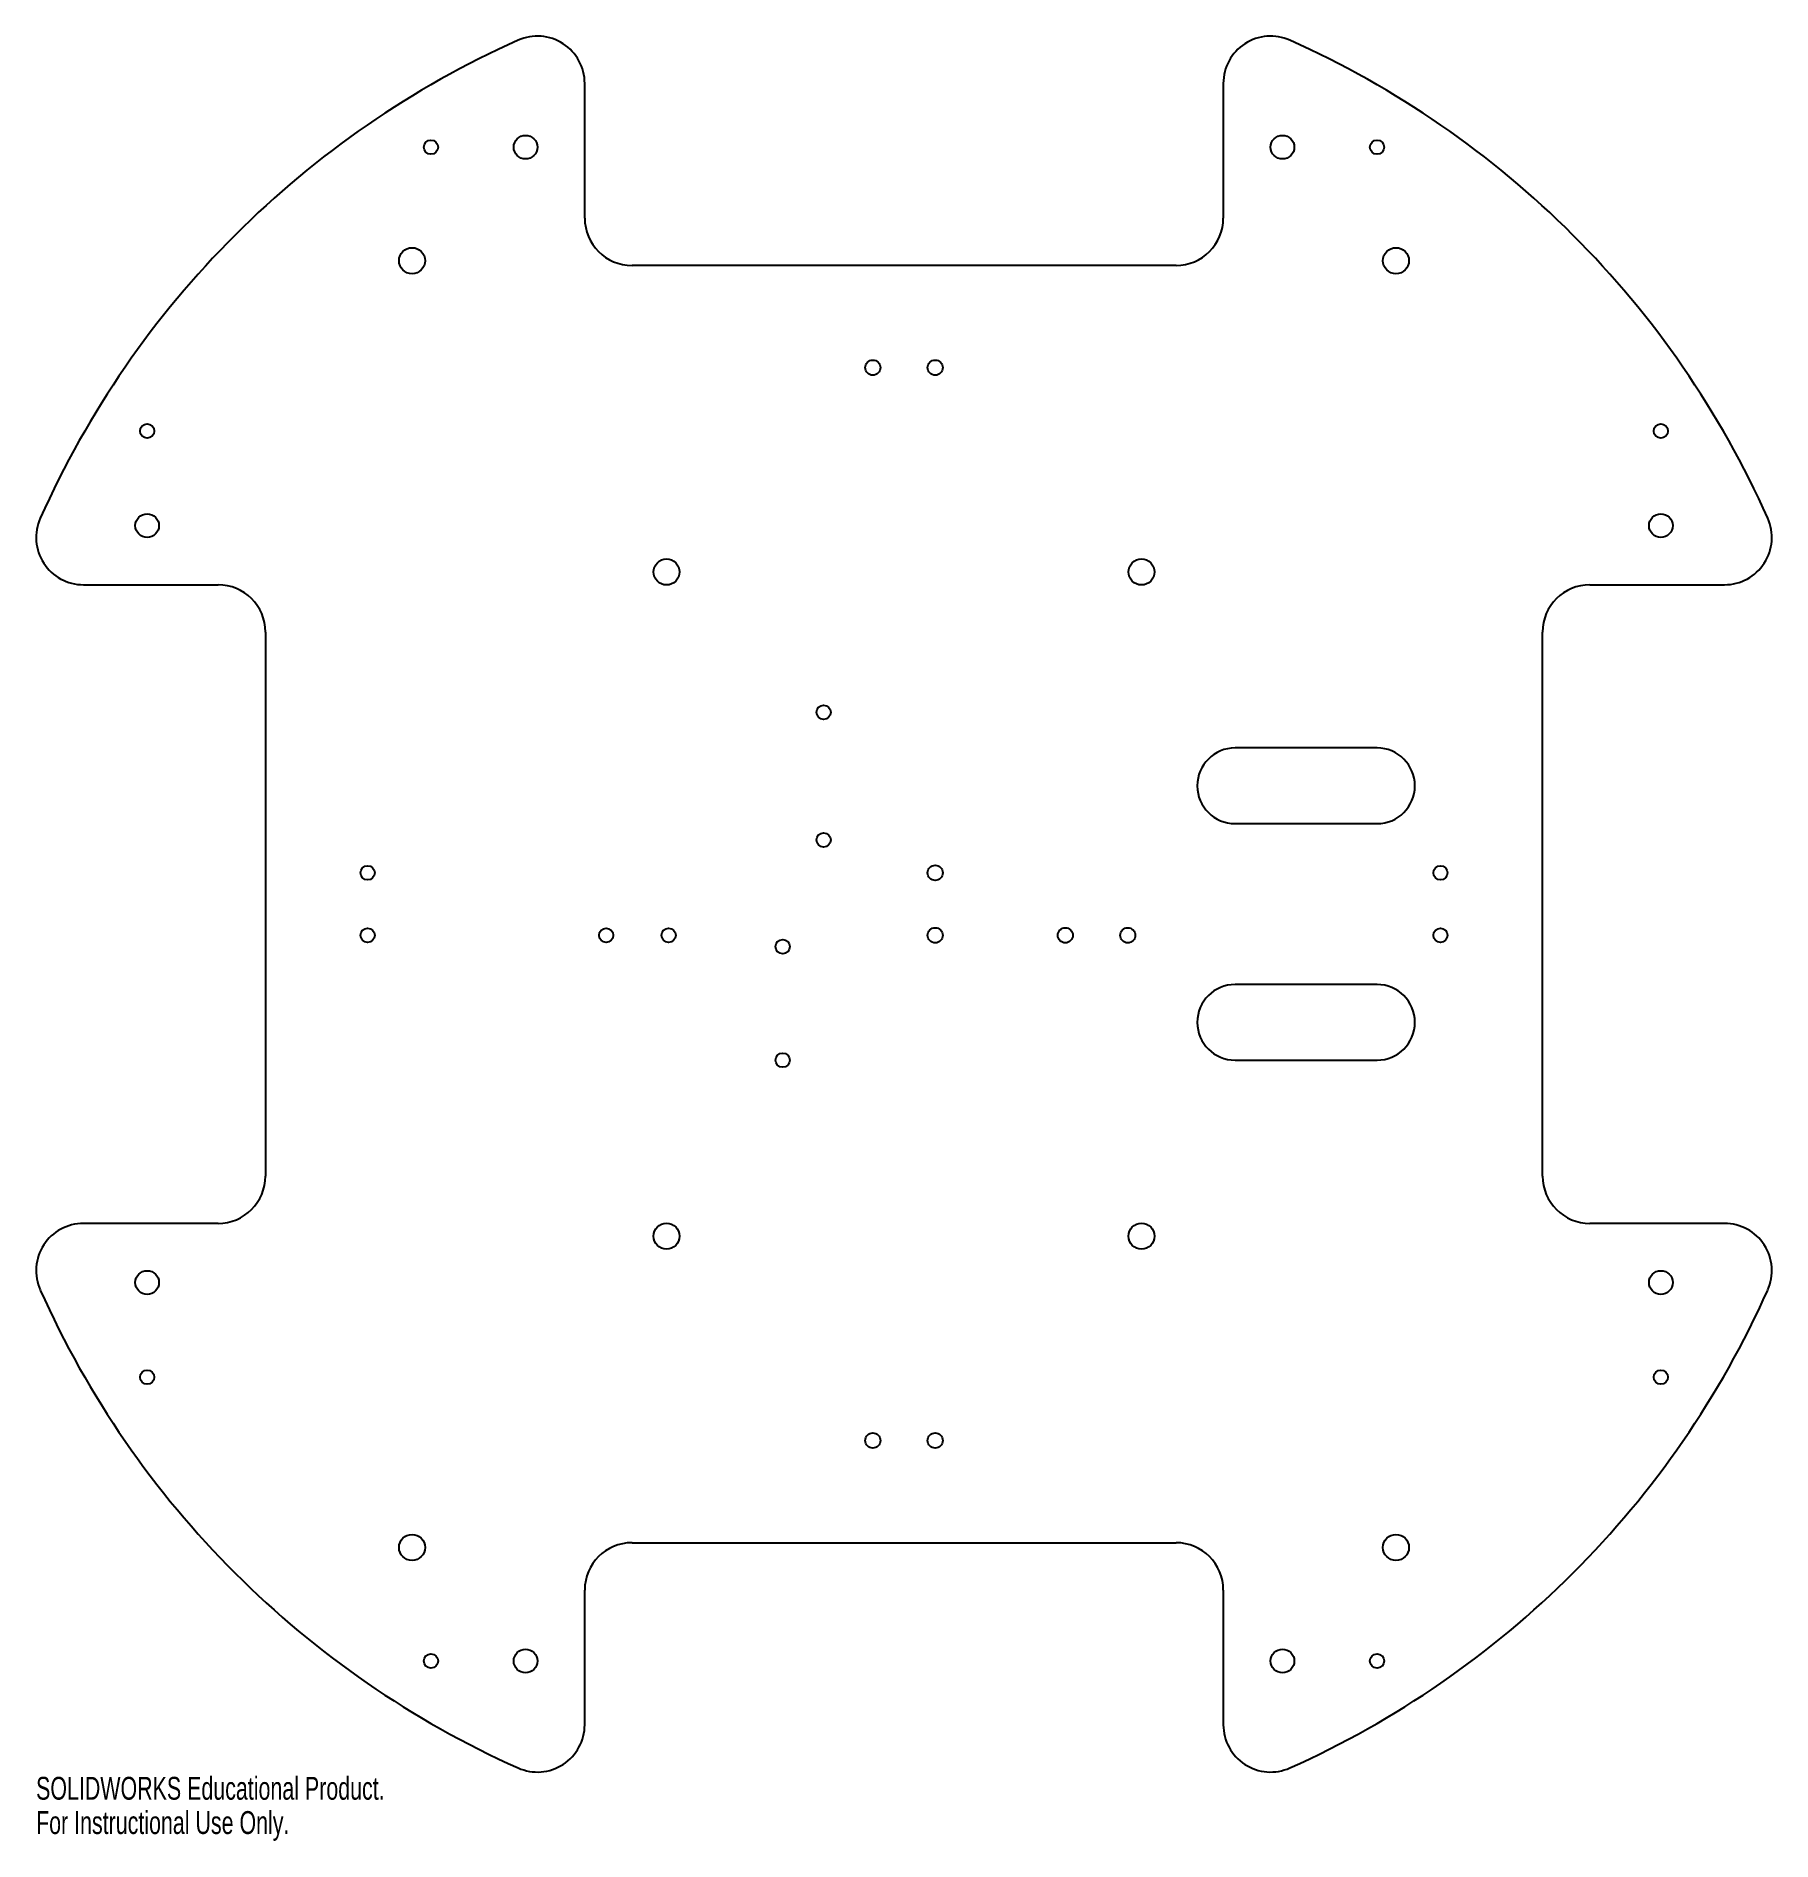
# Model space of a CAD drawing. Header units: millimetres. Extents: x 31 to 398, y 397 to 778.
import ezdxf

# ---------------------------------------------------------------- set-up
doc = ezdxf.new("R2010")
doc.units = ezdxf.units.MM
doc.styles.add('SLDTEXTSTYLE0', font='TXT', dxfattribs={"width": 0.7})

msp = doc.modelspace()

# ---------------------------------------------------------------- linework, layer by layer
at = {"color": 7, "linetype": 'Continuous'}
for p, q in [((146.88, 739.85), (146.88, 768.33)), ((281.88, 768.33), (281.88, 739.85)), ((271.88, 729.85), (156.88, 729.85)), ((40.9, 662.35), (69.38, 662.35)), ((359.38, 662.35), (387.85, 662.35)), ((79.38, 652.35), (79.38, 537.35)), ((349.38, 537.35), (349.38, 652.35)), ((314.38, 627.85), (284.38, 627.85)), ((284.38, 611.85), (314.38, 611.85)), ((314.38, 577.85), (284.38, 577.85)), ((284.38, 561.85), (314.38, 561.85)), ((69.38, 527.35), (40.9, 527.35)), ((387.85, 527.35), (359.38, 527.35)), ((156.88, 459.85), (271.88, 459.85)), ((146.88, 421.38), (146.88, 449.85)), ((281.88, 449.85), (281.88, 421.38))]:
    msp.add_line(p, q, dxfattribs=at)
for centre, radius in [((114.38, 754.85), 1.5), ((134.38, 754.85), 2.5), ((294.38, 754.85), 2.5), ((314.38, 754.85), 1.5), ((110.38, 730.85), 2.75), ((318.38, 730.85), 2.75), ((207.78, 708.25), 1.6), ((220.98, 708.25), 1.6), ((54.38, 694.85), 1.5), ((374.38, 694.85), 1.5), ((54.38, 674.85), 2.5), ((374.38, 674.85), 2.5), ((164.18, 665.05), 2.75), ((264.58, 665.05), 2.75), ((197.38, 635.4), 1.5), ((197.38, 608.4), 1.5), ((100.98, 601.45), 1.5), ((220.98, 601.45), 1.6), ((327.78, 601.45), 1.5), ((100.98, 588.25), 1.5), ((151.42, 588.25), 1.5), ((164.62, 588.25), 1.5), ((220.98, 588.25), 1.6), ((248.48, 588.25), 1.6), ((261.68, 588.25), 1.6), ((327.78, 588.25), 1.5), ((188.73, 585.85), 1.5), ((188.73, 561.85), 1.5), ((164.18, 524.65), 2.75), ((264.58, 524.65), 2.75), ((54.38, 514.85), 2.5), ((374.38, 514.85), 2.5), ((54.38, 494.85), 1.5), ((374.38, 494.85), 1.5), ((207.78, 481.45), 1.6), ((220.98, 481.45), 1.6), ((110.38, 458.85), 2.75), ((318.38, 458.85), 2.75), ((114.38, 434.85), 1.5), ((134.38, 434.85), 2.5), ((294.38, 434.85), 2.5), ((314.38, 434.85), 1.5)]:
    msp.add_circle(centre, radius, dxfattribs=at)
for centre, radius, start, end in [((136.88, 768.33), 10, 0, 114.0727), ((291.88, 768.33), 10, 65.9273, 180), ((214.38, 594.85), 200, 114.0727, 155.9273), ((214.38, 594.85), 200, 24.0727, 65.9273), ((156.88, 739.85), 10, 180, 270), ((271.88, 739.85), 10, 270, 0), ((40.9, 672.35), 10, 155.9273, 270), ((387.85, 672.35), 10, 270, 24.0727), ((69.38, 652.35), 10, 0, 90), ((359.38, 652.35), 10, 90, 180), ((284.38, 619.85), 8, 90, 270), ((314.38, 619.85), 8, 270, 90), ((284.38, 569.85), 8, 90, 270), ((314.38, 569.85), 8, 270, 90), ((69.38, 537.35), 10, 270, 0), ((359.38, 537.35), 10, 180, 270), ((40.9, 517.35), 10, 90, 204.0727), ((387.85, 517.35), 10, 335.9273, 90), ((214.38, 594.85), 200, 204.0727, 245.9273), ((214.38, 594.85), 200, 294.0727, 335.9273), ((156.88, 449.85), 10, 90, 180), ((271.88, 449.85), 10, 0, 90), ((136.88, 421.38), 10, 245.9273, 0), ((291.88, 421.38), 10, 180, 294.0727)]:
    msp.add_arc(centre, radius, start, end, dxfattribs=at)

# ---------------------------------------------------------------- texts
at = {"color": 7, "linetype": 'Continuous', "char_height": 4.8336, "attachment_point": 1, "style": 'SLDTEXTSTYLE0'}
for s, insert in [('SOLIDWORKS Educational Product.', (30.9, 410.36)), ('For Instructional Use Only.', (30.9, 403.11))]:
    msp.add_mtext(s, dxfattribs=dict(at, insert=insert))

doc.saveas('drawing.dxf')
